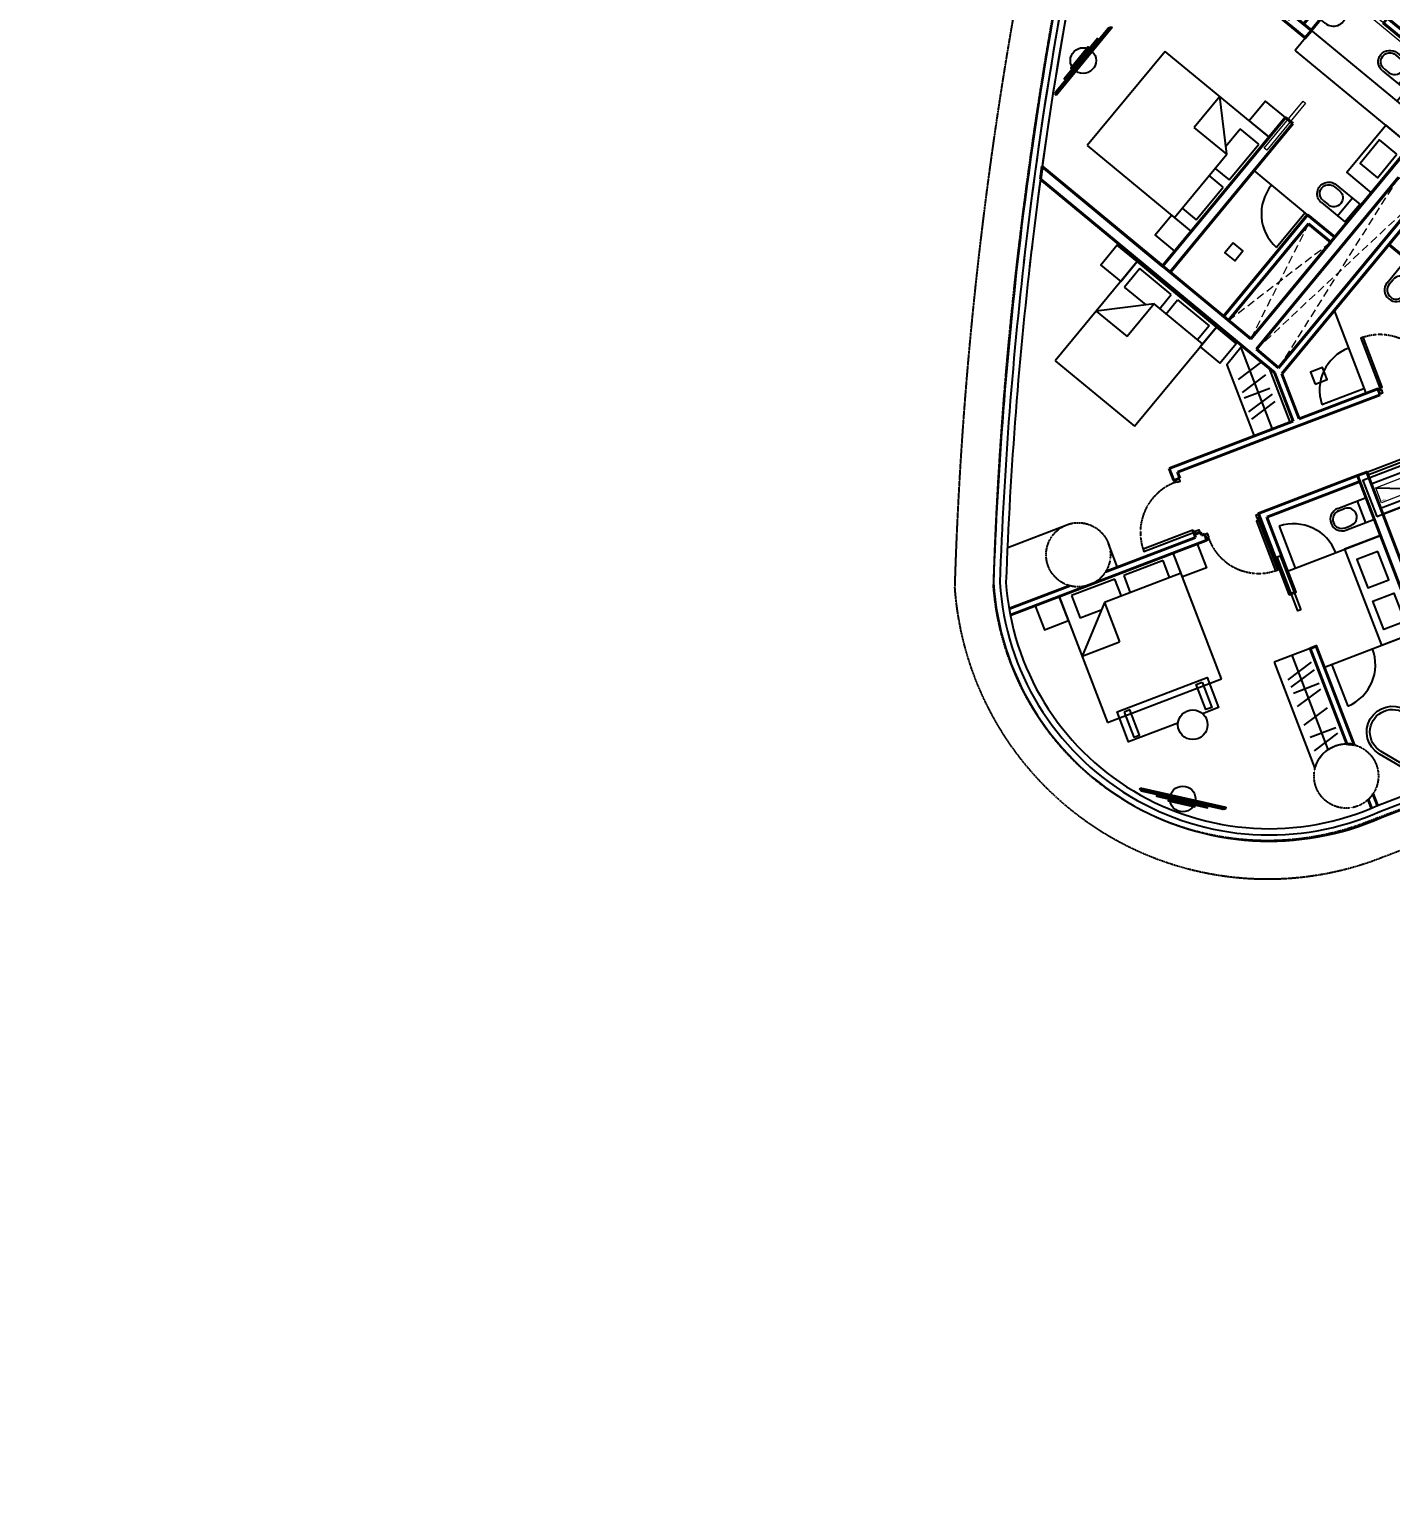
# Model space of a CAD drawing. Header units: millimetres. Extents: x -361679452 to 361242511, y -278557090 to 278849308.
# Drawn here: x -132489 to -111317, y 57383 to 80321 of the extents above; entities that cross this region are included whole.
import ezdxf

# ---------------------------------------------------------------- set-up
doc = ezdxf.new("R2010")
doc.units = ezdxf.units.MM
doc.header["$MEASUREMENT"] = 0
doc.set_wipeout_variables(frame=1)
doc.linetypes.add('HIDDEN', pattern=[0.375, 0.25, -0.125])
doc.linetypes.add('TYPICAL 2 +1 BEDROOM FRONT$0$DASHED2', pattern=[9.525, 6.35, -3.175])
for name, color, linetype in [('A-_ANOT----_H-_N', 8, 'Continuous'), ('A-_FURN----_E-_N', 251, 'Continuous'), ('A-ANNO-ROOM', 50, 'Continuous'), ('A-DRAIN', 251, 'Continuous'), ('A-FLOR-STRS', 1, 'Continuous'), ('A-FURNITURE', 251, 'Continuous'), ('A-GLAZ', 135, 'Continuous'), ('A-UNIT', 1, 'Continuous'), ('A-WINDOW', 60, 'Continuous'), ('IFF-FURN', 51, 'Continuous'), ('KT-Tuong', 1, 'Continuous'), ('MEP-M-DUCT-15', 6, 'Continuous'), ('MEP-M-DUCT-25', 7, 'Continuous'), ('SPE-MEP-General', 170, 'Continuous'), ('TYPICAL 1 BEDROOM$0$A-_DOOR----_E-', 32, 'Continuous'), ('TYPICAL 2 +1 BEDROOM FRONT$0$A-_DOOR----_E-', 32, 'Continuous'), ('Xref_NT1+NT2_MBDV Cot vach_220729$0$ccu12-Thay', 7, 'Continuous')]:
    doc.layers.add(name, color=color, linetype=linetype)
doc.layers.add('A-COLUMN UPDATE', color=7, linetype='Continuous', true_color=0xff1f1f)
doc.layers.add('A-COLUMN-OPTION 2', color=7, linetype='Continuous', true_color=0x2644ed)
for name, color, linetype, lineweight in [('KT-lomo nuoc', 3, 'HIDDEN', 5), ('KT-Net cat', 1, 'Continuous', 40), ('KT-Net cua', 87, 'Continuous', 9), ('SPE-MEP-M-WALL OPENING', 81, 'Continuous', 0)]:
    doc.layers.add(name, color=color, linetype=linetype, lineweight=lineweight)
doc.styles.add('220126_HDN_HBA typical plan$0$210902_YS plan 330pm ver13$0$01 Level 1$0$CENTURY GOTHIC', font='GOTHIC.TTF')
doc.styles.add('220126_HDN_HBA typical plan$0$211210_HDN_HBA_TYPICAL PLAN CORE OPT 1$0$HBA-Text', font='GOTHIC.TTF')
doc.styles.get("Standard").update_dxf_attribs({"font": 'arial.ttf'})

# ---------------------------------------------------------------- blocks, each defined once
blk = doc.blocks.new('*U28')
at = {"color": 0}
for points in [[(-1100, -150), (-1100, 0), (-1060, 0), (-1060, -150)], [(-40, -150), (-40, 0), (0, 0), (0, -150)], [(-1020, -150), (-1060, -150), (-1060, -351), (-1020, -351)], [(-40, -150), (-80, -150), (-80, -970), (-40, -970)]]:
    blk.add_lwpolyline(points, close=True, dxfattribs=at)
for centre, radius, start, end in [((-1061, -150), 201, 270.1539, 0.0507), ((-42, -152), 818, 179.8292, 267.3066)]:
    blk.add_arc(centre, radius, start, end, dxfattribs=at)
blk = doc.blocks.new('3423434')
at = {"layer": 'A-DRAIN'}
for p, q in [((1869963, -1791453, 0), (1869963, -1789703, 0)), ((1869963, -1789703, 0), (1870813, -1789703, 0)), ((1870813, -1791453, 0), (1870813, -1789703, 0)), ((1869894, -1790108, 0), (1869644, -1790108, 0)), ((1869644, -1790108, 0), (1869644, -1790458, 0)), ((1870882, -1790108, 0), (1871132, -1790108, 0)), ((1871132, -1790108, 0), (1871132, -1790458, 0)), ((1869644, -1790458, 0), (1869894, -1790458, 0)), ((1871132, -1790458, 0), (1870882, -1790458, 0)), ((1869644, -1791049, 0), (1869644, -1790699, 0)), ((1869644, -1790699, 0), (1869894, -1790699, 0)), ((1871132, -1790699, 0), (1870882, -1790699, 0)), ((1871132, -1791049, 0), (1871132, -1790699, 0)), ((1869894, -1791049, 0), (1869644, -1791049, 0)), ((1870882, -1791049, 0), (1871132, -1791049, 0))]:
    blk.add_line(p, q, dxfattribs=at)
at = {"layer": 'A-DRAIN', "elevation": 0}
for points in [[(1869894, -1790108), (1869963, -1790108), (1869963, -1790458), (1869894, -1790458)], [(1870882, -1790108), (1870813, -1790108), (1870813, -1790458), (1870882, -1790458)], [(1869894, -1791049), (1869963, -1791049), (1869963, -1790699), (1869894, -1790699)], [(1870882, -1791049), (1870813, -1791049), (1870813, -1790699), (1870882, -1790699)], [(1869963, -1791453), (1870813, -1791453)], [(1869963, -1791453), (1870813, -1791453)]]:
    blk.add_lwpolyline(points, dxfattribs=at)
blk = doc.blocks.new('CH12')
for p, q in [((-312, -149), (-312, -572)), ((-268, -149), (-268, -640)), ((268, -640), (268, -149)), ((312, -572), (312, -149)), ((-232, -675), (232, -675))]:
    blk.add_line(p, q)
for centre, radius, start, end in [((-268, -149), 44.6, 111.9391, 180), ((-274, -77), 13.4, 116.2506, 296.2506), ((-253, -119), 33.5, 116.2506, 296.2506), ((0, -632), 632, 63.7494, 116.2506), ((0, -632), 605, 63.7494, 116.2506), ((0, -632), 538, 63.7494, 116.2506), ((253, -119), 33.5, 243.7494, 63.7494), ((274, -77), 13.4, 243.7494, 63.7494), ((268, -149), 44.6, 0, 68.0609), ((-290, -550), 31.6, 225, 315), ((-232, -640), 35.7, 180, 270), ((232, -640), 35.7, 270, 0), ((290, -550), 31.6, 225, 315)]:
    blk.add_arc(centre, radius, start, end)
blk = doc.blocks.new('weqwq333')
blk.add_wipeout([(790, 0), (790, 22), (747, 22), (747, 25), (747, 27), (996, 27), (996, 37), (931, 37), (931, 57), (1232, 57), (1250, 59), (1267, 64), (1278, 73), (1290, 82), (1290, 102), (-160, 102), (-160, 82), (-148, 73), (-137, 64), (-120, 59), (-102, 57), (199, 57), (199, 37), (134, 37), (134, 27), (383, 27), (383, 22), (340, 22), (340, 0)]).dxf.layer = 'A-DRAIN'
at = {"layer": 'A-DRAIN'}
for p, q in [((-160, 102), (-160, 82)), ((1290, 102), (-160, 102)), ((-160, 102), (-160, 82)), ((-160, 82), (1290, 82)), ((-137, 64), (-160, 82)), ((-102, 57), (1232, 57)), ((1267, 64), (1290, 82)), ((1290, 82), (1290, 102)), ((1290, 82), (1290, 102))]:
    blk.add_line(p, q, dxfattribs=at)
for points in [[(134, 37), (996, 37), (996, 27), (134, 27)], [(199, 57), (229, 57), (229, 37), (199, 37)], [(340, 22), (790, 22), (790, 0), (340, 0)], [(931, 57), (901, 57), (901, 37), (931, 37)]]:
    blk.add_lwpolyline(points, close=True, dxfattribs=at)
for centre, radius, start, end in [((-102, 157), 100, 249.444, 270), ((390, 25), 7.5, 160.5288, 199.4712), ((390, 25), 7.5, 340.5288, 19.4712), ((740, 25), 7.5, 160.5288, 199.4712), ((740, 25), 7.5, 340.5288, 19.4712), ((1232, 157), 100, 270, 290.556)]:
    blk.add_arc(centre, radius, start, end, dxfattribs=at)
blk = doc.blocks.new('qweewe')
for p, q in [((-226618, -3043560, 0), (-226618, -3043200, 0)), ((-226143, -3043200, 0), (-226618, -3043200, 0)), ((-226468, -3043560, 0), (-226468, -3043200, 0)), ((-226143, -3043240, 0), (-226243, -3043240, 0)), ((-226143, -3043560, 0), (-226618, -3043560, 0)), ((-226143, -3043520, 0), (-226243, -3043520, 0))]:
    blk.add_line(p, q)
for centre, radius, start, end in [((-226243, -3043380, 0), 140, 90, 270), ((-226143, -3043380, 0), 180, 270, 90), ((-226143, -3043380, 0), 140, 270, 90)]:
    blk.add_arc(centre, radius, start, end)
blk = doc.blocks.new('BEDH-1')
for p, q in [((475, 0), (-475, 0)), ((-475, 0), (-475, -1050)), ((-382, -28), (-382, -215)), ((-21, -28), (-382, -28)), ((-21, -170), (-21, -28)), ((380, -28), (52, -28)), ((52, -28), (52, -170)), ((380, -170), (380, -28)), ((475, -1050), (475, 0)), ((-163, -170), (-475, -498)), ((-207, -215), (-382, -215)), ((475, -170), (-163, -170)), ((-163, -170), (-163, -498)), ((-475, -498), (-163, -498)), ((-475, -1050), (475, -1050))]:
    blk.add_line(p, q)
blk = doc.blocks.new('*U266')
at = {"layer": 'KT-lomo nuoc', "ltscale": 500}
for p, q in [((286, 347), (1504, -1242)), ((1790, -895), (0, 0))]:
    blk.add_line(p, q, dxfattribs=at)
blk.add_lwpolyline([(286, 347), (1790, -895), (1504, -1242), (0, 0)], close=True, dxfattribs=at)
blk = doc.blocks.new('*U272')
at = {"layer": 'KT-lomo nuoc', "ltscale": 500}
for p, q in [((287, 347), (1322, -1091)), ((1608, -744), (0, 0))]:
    blk.add_line(p, q, dxfattribs=at)
blk.add_lwpolyline([(287, 347), (1608, -744), (1322, -1091), (0, 0)], close=True, dxfattribs=at)
blk = doc.blocks.new('EEWQEQEWQE')
at = {"layer": 'A-_ANOT----_H-_N', "elevation": 0}
blk.add_lwpolyline([(2150718, -1826764), (2150518, -1826764), (2150518, -1826964), (2150718, -1826964)], close=True, dxfattribs=at)
at = {"layer": 'A-COLUMN-OPTION 2', "linetype": 'HIDDEN', "transparency": 33554618}
blk.add_lwpolyline([(2154041, -1821399), (2153641, -1821399), (2153641, -1823499), (2154041, -1823499)], close=True, dxfattribs=at)
at = {"layer": 'A-COLUMN-OPTION 2', "linetype": 'HIDDEN', "transparency": 33554618, "elevation": 0}
blk.add_lwpolyline([(2154041, -1825600), (2153641, -1825600), (2153641, -1828100), (2154041, -1828100)], close=True, dxfattribs=at)
at = {"layer": 'A-DRAIN'}
for p, q in [((2153560, -1821680), (2153123, -1821805)), ((2153341, -1821660, 0), (2153341, -1823499, 0)), ((2153549, -1821987, 0), (2153112, -1822113, 0)), ((2155914, -1822136), (2155914, -1822786)), ((2156564, -1822136), (2156564, -1822786)), ((2156564, -1822136), (2156564, -1822786)), ((2157189, -1822136), (2157189, -1822786)), ((2153536, -1822208, 0), (2153107, -1822208, 0)), ((2153560, -1822416), (2153123, -1822542)), ((2153549, -1822723, 0), (2153112, -1822849, 0)), ((2155914, -1822786), (2157189, -1822786)), ((2153536, -1823039, 0), (2153099, -1823165, 0)), ((2153536, -1822944, 0), (2153107, -1822944, 0)), ((2153536, -1823165, 0), (2153099, -1823290, 0)), ((2154265, -1825694, 0), (2154265, -1825593, 0)), ((2151793, -1827380, 0), (2151793, -1826301, 0)), ((2156942, -1826780, 0), (2157241, -1826780, 0)), ((2151793, -1827330, 0), (2151093, -1827330, 0))]:
    blk.add_line(p, q, dxfattribs=at)
at = {"layer": 'A-DRAIN', "extrusion": (-4.29037e-11, 7.50692e-07, 1)}
blk.add_line((2155090, -1825442, 0), (2155090, -1824450, 0), dxfattribs=at)
at = {"layer": 'A-DRAIN'}
for points in [[(2155497, -1821885), (2155497, -1820930), (2157650, -1820930), (2157650, -1821260)], [(2155814, -1822354), (2155497, -1822354), (2155497, -1821885)], [(2157650, -1821885), (2157650, -1822354), (2157289, -1822354)]]:
    blk.add_lwpolyline(points, dxfattribs=at)
for points in [[(2154041, -1821399), (2154441, -1821399), (2154441, -1822885), (2154041, -1822885)], [(2153641, -1823499), (2153641, -1821503), (2153041, -1821820), (2153041, -1823499)], [(2156564, -1822136), (2155814, -1822136), (2155814, -1822886), (2157289, -1822886), (2157289, -1822136), (2156564, -1822136)], [(2155334, -1822385), (2155334, -1822885), (2155814, -1822885), (2155814, -1822385)], [(2157769, -1822385), (2157769, -1822885), (2157289, -1822885), (2157289, -1822385)]]:
    blk.add_lwpolyline(points, close=True, dxfattribs=at)
at = {"layer": 'A-DRAIN', "elevation": 0}
for points in [[(2154143, -1824598), (2154943, -1824598), (2154943, -1825394), (2154143, -1825394)], [(2157304, -1825204), (2157834, -1825204), (2157834, -1825814), (2157304, -1825814)], [(2150441, -1826151), (2150041, -1826151), (2150041, -1825751), (2150441, -1825751)], [(2152341, -1826151), (2152741, -1826151), (2152741, -1825751), (2152341, -1825751)], [(2157323, -1825996), (2157324, -1826606), (2157824, -1826606), (2157823, -1825996)], [(2157758, -1826035), (2157759, -1826567), (2157359, -1826567), (2157358, -1826035)], [(2157804, -1826286), (2157804, -1826316), (2157554, -1826316), (2157554, -1826286)], [(2156142, -1827380), (2156942, -1827380), (2156942, -1826743), (2156142, -1826743)], [(2152692, -1827930), (2152691, -1827430), (2153641, -1827430), (2153641, -1827930)], [(2153403, -1827852), (2153403, -1827502), (2152928, -1827501), (2152928, -1827851)]]:
    blk.add_lwpolyline(points, close=True, dxfattribs=at)
for points in [[(2157241, -1826780), (2157241, -1825080), (2157941, -1825080)], [(2154665, -1825693), (2154665, -1825593)]]:
    blk.add_lwpolyline(points, dxfattribs=at)
at = {"layer": 'A-DRAIN'}
for centre, radius in [((2156564, -1821572), 400), ((2154241, -1823090), 100), ((2157454, -1825359, 0), 85), ((2157684, -1825359, 0), 85), ((2157454, -1825659, 0), 85), ((2157684, -1825659, 0), 85)]:
    blk.add_circle(centre, radius, dxfattribs=at)
for centre, radius, start, end in [((2154465, -1825693, 0), 200, 180.0219, 0.0996), ((2151793, -1827355, 0), 700, 90.0075, 177.9608)]:
    blk.add_arc(centre, radius, start, end, dxfattribs=at)
at = {"layer": 'A-FURNITURE', "extrusion": (-4.29037e-11, 7.50692e-07, 1)}
blk.add_line((2154041, -1827326, -7), (2154843, -1827326, 0), dxfattribs=at)
at = {"layer": 'KT-Net cat'}
for p, q in [((2157956, -1819458, 0), (2157956, -1827380, 0)), ((2149741, -1823719, 0), (2149572, -1823824)), ((2149741, -1826151, 0), (2149741, -1823719, 0)), ((2149741, -1826151, 0), (2152741, -1826151, 0)), ((2152741, -1826301, 0), (2149741, -1826301, 0)), ((2149741, -1827930, 0), (2149741, -1826301, 0)), ((2152741, -1826151, 0), (2152741, -1826301, 0)), ((2149741, -1827380, 0), (2151793, -1827380, 0)), ((2151793, -1827380, 0), (2151793, -1827930, 0)), ((2156142, -1827380, 0), (2157956, -1827380, 0)), ((2156142, -1827380, 0), (2156142, -1827930, 0)), ((2149741, -1827480, 0), (2151693, -1827480, 0)), ((2151693, -1827480, 0), (2151693, -1827930, 0)), ((2156242, -1827480, 0), (2157956, -1827480, 0)), ((2156242, -1827480, 0), (2156242, -1827930, 0)), ((2157956, -1827480, 0), (2157956, -1827930, 0)), ((2149741, -1827930, 0), (2151693, -1827930, 0)), ((2151793, -1827930, 0), (2154843, -1827930, 0)), ((2154993, -1828100, 0), (2154041, -1828100, 0)), ((2154943, -1827930, 0), (2154993, -1827930, 0)), ((2154993, -1827930, 0), (2154993, -1828100, 0)), ((2156093, -1827930, 0), (2156142, -1827930, 0)), ((2156093, -1827930, 0), (2156093, -1828100, 0)), ((2158041, -1828100), (2156093, -1828100, 0)), ((2156242, -1827930, 0), (2157956, -1827930, 0))]:
    blk.add_line(p, q, dxfattribs=at)
at = {"layer": 'KT-Net cat', "elevation": 0}
blk.add_lwpolyline([(2154040, -1824399), (2153890, -1824399), (2153891, -1825600), (2154041, -1825600)], close=True, dxfattribs=at)
at = {"layer": 'KT-Net cat', "extrusion": (0, 0, -1), "elevation": 0}
for points in [[(-2154039, -1825594), (-2155091, -1825592), (-2155090, -1825442), (-2154038, -1825444)], [(-2154843, -1827930), (-2154843, -1826394), (-2154943, -1826394), (-2154943, -1827930)]]:
    blk.add_lwpolyline(points, dxfattribs=at)
at = {"layer": 'KT-Net cua', "elevation": 0}
for points in [[(2153946, -1825229), (2153996, -1825229), (2153996, -1824279), (2153946, -1824279)], [(2154794, -1826860), (2154844, -1826860), (2154842, -1825927), (2154792, -1825928)], [(2152163, -1826251), (2152163, -1826201), (2153113, -1826201), (2153113, -1826251)]]:
    blk.add_lwpolyline(points, close=True, dxfattribs=at)
at = {"layer": 'KT-Net cua', "extrusion": (-4.29037e-11, 7.50692e-07, 1), "elevation": -1}
for points in [[(2155579, -1825235), (2155568, -1825284), (2155079, -1825174), (2155090, -1825125)], [(2155579, -1825332), (2155568, -1825284), (2155079, -1825393), (2155090, -1825442)]]:
    blk.add_lwpolyline(points, close=True, dxfattribs=at)
at = {"layer": 'KT-Tuong'}
for p, q in [((2154041, -1827326, -7), (2154843, -1827326, 0)), ((2154041, -1827426, -7), (2154843, -1827426, 0))]:
    blk.add_line(p, q, dxfattribs=at)
at = {"layer": 'TYPICAL 1 BEDROOM$0$A-_DOOR----_E-', "extrusion": (7.50649e-07, 7.50735e-07, 1), "elevation": 0}
blk.add_lwpolyline([(2154040, -1824449), (2154040, -1824399), (2155090, -1824400), (2155090, -1824450)], close=True, dxfattribs=at)
at = {"layer": 'A-FURNITURE'}
for name, p, xscale, yscale, zscale, rotation in [('weqwq333', (2156209, -1820314), -0.9449999999999971, 0.9449999999999971, 0.9450000000000002, 180.0127322068854), ('BEDH-1', (2151391, -1826151, 0), 2.000000000000008, 2.000000000000008, 2.000000000000008, 180.0003884753696)]:
    blk.add_blockref(name, p, dxfattribs=dict(at, xscale=xscale, yscale=yscale, zscale=zscale, rotation=rotation))
at = {"layer": 'A-FURNITURE', "rotation": 270}
for name, p in [('CH12', (2157886, -1821572, 0)), ('3423434', (3947645, 46318, 0))]:
    blk.add_blockref(name, p, dxfattribs=at)
at = {"layer": 'A-FURNITURE'}
for p, xscale, rotation in [((5197424, -1595419, 0), -0.9999999999999997, 270.0995909827211), ((5195640, -1601334, 0), -1, 269.9990237989078)]:
    blk.add_blockref('qweewe', p, dxfattribs=dict(at, xscale=xscale, rotation=rotation))
at = {"layer": 'IFF-FURN', "xscale": -0.9449999999999971, "yscale": 0.9449999999999971, "zscale": 0.9450000000000002, "rotation": 180.0127322068854}
blk.add_blockref('weqwq333', (2150886, -1823086), dxfattribs=at)
at = {"layer": 'KT-lomo nuoc', "linetype": 'HIDDEN', "extrusion": (4.34134e-13, 2.48761e-17, -1), "zscale": -1, "rotation": 39.54789867754551}
for name, p in [('*U266', (-2151691, -1827930, 0)), ('*U272', (-2157956, -1827930, 0))]:
    blk.add_blockref(name, p, dxfattribs=at)
at = {"layer": 'KT-Net cua', "rotation": 179.9999999999998}
blk.add_blockref('*U28', (2154993, -1828080, 0), dxfattribs=at)
at = {"layer": 'A-DRAIN', "char_height": 150, "width": 310.86, "attachment_point": 6, "style": '220126_HDN_HBA typical plan$0$210902_YS plan 330pm ver13$0$01 Level 1$0$CENTURY GOTHIC'}
for s, insert in [('WM', (2154702, -1825002, 0)), ('F', (2156610, -1827005, 0))]:
    blk.add_mtext(s, dxfattribs=dict(at, insert=insert))
at = {"layer": 'A-_FURN----_E-_N', "color": 8, "ltscale": 5}
for centre in [(2156743, -1820389), (2151420, -1823161)]:
    blk.add_circle(centre, 200, dxfattribs=at)
at = {"layer": 'A-GLAZ'}
for points in [[(2159435, -1818632, 0.048602), (2148632, -1824182, 0.019734), (2148392, -1824343, 0.001147)], [(2159435, -1818740, 0.048443), (2148686, -1824266, 0.001414), (2148397, -1824453, 0.001414)], [(2159435, -1818847, 0.048283), (2148741, -1824350, 0.001682), (2148397, -1824572, 0.001682)]]:
    blk.add_lwpolyline(points, format="xyb", dxfattribs=at)
blk = doc.blocks.new('*U64')
at = {"layer": 'TYPICAL 2 +1 BEDROOM FRONT$0$A-_DOOR----_E-'}
for points in [[(80, 920), (40, 920), (40, 0), (80, 0)], [(0, 0), (0, 0), (0, 0), (40, 0), (40, -42), (50, -42), (50, -100), (0, -100), (0, -100), (0, -100)], [(1000, 0), (1000, 0), (1000, 0), (960, 0), (960, -42), (950, -42), (950, -100), (1000, -100), (1000, -100), (1000, -100)]]:
    blk.add_lwpolyline(points, close=True, dxfattribs=at)
at = {"layer": 'TYPICAL 2 +1 BEDROOM FRONT$0$A-_DOOR----_E-', "color": 8, "linetype": 'TYPICAL 2 +1 BEDROOM FRONT$0$DASHED2', "ltscale": 0.1}
blk.add_arc((40, 0), 920, 0, 90, dxfattribs=at)
blk = doc.blocks.new('queen')
at = {"layer": 'A-_FURN----_E-_N', "color": 8, "ltscale": 5}
for p, q in [((103709, -42180, 0), (105709, -42180, 0)), ((103709, -43780, 0), (103709, -42180, 0)), ((105370, -42180, 0), (105370, -43155, 0)), ((105709, -42180, 0), (105709, -43780, 0)), ((105653, -42278, 0), (105370, -42278, 0)), ((105653, -42916, 0), (105653, -42278, 0)), ((105370, -42916, 0), (105653, -42916, 0)), ((105370, -43043, 0), (105653, -43043, 0)), ((105653, -43043, 0), (105653, -43681, 0)), ((105370, -43155, 0), (104712, -43780, 0)), ((104712, -43780, 0), (104712, -43155, 0)), ((105370, -43155, 0), (104712, -43155, 0)), ((105278, -43242, 0), (105278, -43681, 0)), ((105709, -43780, 0), (103709, -43780, 0)), ((105653, -43681, 0), (105278, -43681, 0))]:
    blk.add_line(p, q, dxfattribs=at)
at = {"layer": 'A-_FURN----_E-_N', "color": 8, "ltscale": 5, "elevation": 0}
for points in [[(105309, -41780), (105709, -41780), (105709, -42180), (105309, -42180)], [(105309, -43780), (105709, -43780), (105709, -44180), (105309, -44180)]]:
    blk.add_lwpolyline(points, close=True, dxfattribs=at)
blk = doc.blocks.new('*U268')
at = {"layer": 'KT-lomo nuoc', "ltscale": 500}
for p, q in [((287, 347), (2675, -2209)), ((2962, -1862), (0, 0))]:
    blk.add_line(p, q, dxfattribs=at)
blk.add_lwpolyline([(287, 347), (2962, -1862), (2675, -2209), (0, 0)], close=True, dxfattribs=at)
blk = doc.blocks.new('Condo-2BR corner 2')
at = {"layer": 'A-COLUMN UPDATE', "linetype": 'HIDDEN', "transparency": 33554618}
for centre in [(-12007, 8600, 0), (-6601, 8600, 0)]:
    blk.add_circle(centre, 500, dxfattribs=at)
at = {"layer": 'A-COLUMN-OPTION 2', "linetype": 'HIDDEN', "transparency": 33554618, "elevation": 0}
blk.add_lwpolyline([(-4201, 0), (-4201, 400), (-6701, 400), (-6701, 0)], close=True, dxfattribs=at)
at = {"layer": 'A-DRAIN'}
for p, q in [((-5682, 9209, 0), (-6166, 8354, 0)), ((-11377, 8611, 0), (-11483, 8169, 0)), ((-11191, 8491, 0), (-11402, 8118, 0)), ((-11528, 8458, 0), (-10163, 7686, 0)), ((-10998, 8409, 0), (-11104, 7967, 0)), ((-7196, 8362, 0), (-6848, 8165, 0)), ((-10736, 8248, 0), (-10842, 7806, 0)), ((-10550, 8128, 0), (-10761, 7755, 0)), ((-10468, 8081, 0), (-10574, 7639, 0)), ((-10358, 8019, 0), (-10464, 7577, 0)), ((-6498, 4504, 0), (-7679, 5173, 0)), ((-7441, 4814, 0), (-7335, 5256, 0)), ((-7332, 4753, 0), (-7226, 5195, 0)), ((-7249, 4706, 0), (-7038, 5078, 0)), ((-7063, 4586, 0), (-6957, 5028, 0)), ((-6886, 4473, 0), (-6780, 4915, 0))]:
    blk.add_line(p, q, dxfattribs=at)
at = {"layer": 'A-DRAIN', "elevation": 0}
for points in [[(-9464, 9633), (-9060, 10347), (-8625, 10101), (-9363, 8795), (-9798, 9042), (-9798, 9042)], [(-9798, 9042), (-9666, 9275)]]:
    blk.add_lwpolyline(points, dxfattribs=at)
for points in [[(-8709, 10034), (-9074, 10240), (-9121, 10156), (-8757, 9950)], [(-6785, 9290), (-6588, 9638), (-6936, 9835), (-7133, 9487)], [(-9349, 8903), (-9713, 9109), (-9666, 9193), (-9302, 8987)], [(-7721, 7637), (-7918, 7288), (-8266, 7485), (-8069, 7834)], [(-11177, 6166), (-11005, 6471), (-10592, 6238), (-10764, 5933)], [(-10161, 5591), (-9988, 5895), (-10401, 6130), (-10574, 5826)], [(-7827, 4912), (-7047, 4470), (-6498, 4470), (-6498, 4849), (-7532, 5434)]]:
    blk.add_lwpolyline(points, close=True, dxfattribs=at)
blk.add_lwpolyline([(-10016, 7947), (-11558, 8820, -0.352242), (-11696, 8209), (-10311, 7425)], format="xyb", close=True, dxfattribs=at)
at = {"layer": 'A-DRAIN'}
blk.add_circle((-9657, 9505, 0), 231, dxfattribs=at)
at = {"layer": 'A-FURNITURE', "ltscale": 5}
for p, q in [((-11337, 7745, 0), (-10728, 7400, 0)), ((-10666, 7510, 0), (-11429, 6160, 0)), ((-9273, 6722, 0), (-10036, 5373, 0)), ((-8726, 6268, 0), (-9335, 6612, 0)), ((-8036, 4384, 0), (-8380, 3775, 0)), ((-7250, 3136, 0), (-8448, 3814, 0))]:
    blk.add_line(p, q, dxfattribs=at)
at = {"layer": 'A-FURNITURE', "ltscale": 5, "elevation": 0}
for points in [[(-12661, 7123, -1), (-12787, 7913), (-12187, 8008, -1), (-12062, 7218)], [(-12669, 7172, -1), (-12779, 7864), (-12180, 7959, -1), (-12070, 7268)]]:
    blk.add_lwpolyline(points, format="xyb", close=True, dxfattribs=at)
for points in [[(-10036, 5373), (-9740, 5895), (-11133, 6683), (-11429, 6161)], [(-10940, 4794), (-10242, 4403), (-9850, 5096), (-10546, 5490)], [(-7751, 4207), (-7850, 4033), (-7676, 3935), (-7577, 4109)]]:
    blk.add_lwpolyline(points, close=True, dxfattribs=at)
at = {"layer": 'A-FURNITURE', "ltscale": 5}
for centre, start, end in [((-10715, 7422, 0), 152.5375, 240.4908), ((-9323, 6634, 0), 240.4927, 328.446), ((-8402, 3788, 0), 330.4927, 58.446)]:
    blk.add_arc(centre, 700, start, end, dxfattribs=at)
at = {"layer": 'A-GLAZ'}
for points in [[(575, -502, 0.027163), (-2787, 5406, 0.020497), (-5860, 9775, 0.522445), (-12846, 8738), (-17213, 1021, 0.03101), (-17905, -520, 0.03101)], [(488, -545, 0.027163), (-2869, 5354, 0.020478), (-5934, 9711, 0.522273), (-12760, 8693), (-17128, 974, 0.030981), (-17814, -554, 0.030981)], [(401, -589, 0.027163), (-2951, 5301, 0.020458), (-6008, 9648, 0.522095), (-12674, 8647), (-17042, 928, 0.030953), (-17723, -589, 0.030953)]]:
    blk.add_lwpolyline(points, format="xyb", dxfattribs=at)
at = {"layer": 'KT-Net cat'}
for p, q in [((-6384, 9999, 0), (-7997, 7149, 0)), ((-6311, 9924, 0), (-6801, 9058, 0)), ((-7098, 8535, 0), (-7836, 7230, 0)), ((-7997, 7149, 0), (-7910, 7100, 0)), ((-7885, 7143, 0), (-7910, 7100, 0)), ((-7842, 7119, 0), (-7885, 7143, 0)), ((-7793, 7206, 0), (-7842, 7119, 0)), ((-7793, 7206, 0), (-7836, 7230, 0)), ((-7793, 7206, 0), (-7730, 7170, 0)), ((-6835, 6664, 0), (-7852, 4868, 0)), ((-7009, 6763, 0), (-7059, 6675, 0)), ((-7059, 6675, 0), (-6972, 6626, 0)), ((-7009, 6763, 0), (-6835, 6664, 0)), ((-8405, 6429, 0), (-8440, 6366, 0)), ((-6972, 6626, 0), (-7891, 5001, 0)), ((-8490, 6279, 0), (-9253, 4930, 0)), ((-7891, 5001, 0), (-8634, 3689, 0)), ((-7852, 4868, 0), (-7148, 4470, 0)), ((-8547, 3640, 0), (-7901, 4781, 0)), ((-7901, 4781, 0), (-7250, 4413, 0)), ((-7251, 800, 0), (-7250, 4413)), ((-7151, 900), (-7150, 4370)), ((-7150, 4370), (-6700, 4370, 0)), ((-7148, 4470), (-6700, 4470, 0)), ((-2426, 4470, 0), (-6701, 4470, 0)), ((-6701, 900), (-6700, 4370)), ((-2320, 4300, 0), (-2426, 4470, 0)), ((-6530, 4300), (-6531, 400)), ((-6530, 4300), (-2320, 4300, 0)), ((-8634, 3689, 0), (-8547, 3640, 0)), ((-7251, 1800, 0), (-9057, 1800, 0))]:
    blk.add_line(p, q, dxfattribs=at)
at = {"layer": 'KT-Net cat', "elevation": 0}
blk.add_lwpolyline([(-11793, 8148), (-10360, 7338), (-10311, 7425), (-11696, 8209, -0.05711)], format="xyb", close=True, dxfattribs=at)
for points in [[(-13511, 7167), (-9240, 4750), (-9166, 4881), (-13437, 7298)], [(-9240, 4750), (-9240, 4750)]]:
    blk.add_lwpolyline(points, close=True, dxfattribs=at)
blk.add_lwpolyline([(-8490, 6279), (-9577, 6894), (-9528, 6981), (-8353, 6317), (-9166, 4881)], dxfattribs=at)
at = {"layer": 'TYPICAL 1 BEDROOM$0$A-_DOOR----_E-', "elevation": 0}
for points in [[(-9816, 7054), (-9791, 7098), (-9008, 6654), (-9033, 6611)], [(-9683, 3967), (-9727, 3991), (-9283, 4775), (-9240, 4750)]]:
    blk.add_lwpolyline(points, close=True, dxfattribs=at)
at = {"layer": 'A-FURNITURE', "xscale": 1.999999999999994, "yscale": 1.999999999999994, "zscale": 1.999999999999994, "rotation": 240.4919493735815}
blk.add_blockref('BEDH-1', (-7253, 8463, 0), dxfattribs=at)
at = {"layer": 'A-FURNITURE', "xscale": -1.000000000000002, "rotation": 90}
blk.add_blockref('queen', (-48181, 110209, 0), dxfattribs=at)
at = {"layer": 'A-FURNITURE', "rotation": 60.49268370734953}
blk.add_blockref('qweewe', (-2546659, 1701345, 0), dxfattribs=at)
at = {"layer": 'A-FURNITURE', "ltscale": 5, "rotation": 90.00678390549322}
blk.add_blockref('qweewe', (-3051196, 228058, 0), dxfattribs=at)
at = {"layer": 'A-WINDOW'}
for p, xscale, yscale, zscale, rotation in [((-7793, 7206, 0), 0.8999999999999998, 0.8999999999999998, 0.8999999999999998, 330.4917219325231), ((-8440, 6366, 0), 0.9000000000000015, 0.9000000000000015, 0.9000000000000015, 60.49172193252311), ((-8547, 3640, 0), 0.9000000000000011, 0.9000000000000011, 0.9000000000000011, 240.4917219300347)]:
    blk.add_blockref('*U64', p, dxfattribs=dict(at, xscale=xscale, yscale=yscale, zscale=zscale, rotation=rotation))
at = {"layer": 'KT-lomo nuoc', "linetype": 'HIDDEN', "extrusion": (2.60928e-17, -4.34134e-13, -1), "zscale": -1, "rotation": 129.5477381050773}
blk.add_blockref('*U268', (7151, 900), dxfattribs=at)
at = {"layer": 'A-FURNITURE', "xscale": -0.945, "yscale": 0.945, "zscale": 0.9450000000000002, "rotation": 206.8675854034355}
blk.add_blockref('weqwq333', (-10783, 10321), dxfattribs=at)
at = {"layer": 'A-_FURN----_E-_N', "color": 8, "ltscale": 5}
blk.add_circle((-10273, 10495), 200, dxfattribs=at)
blk = doc.blocks.new('*U99')
at = {"color": 0}
blk.add_lwpolyline([(0, 0), (600, 0), (600, 250), (0, 250)], close=True, dxfattribs=at)
at = {"layer": 'MEP-M-DUCT-15'}
for points in [[(50, 50), (50, 200), (150, 100), (50, 50)], [(550, 200), (50, 200), (150, 100), (550, 200)]]:
    blk.add_solid(points, dxfattribs=at)
at = {"layer": 'MEP-M-DUCT-25'}
blk.add_line((0, 0), (600, 250), dxfattribs=at)
blk = doc.blocks.new('shaft-1')
at = {"layer": 'SPE-MEP-General', "extrusion": (-3.97389e-05, 1.04293e-05, 1), "elevation": 5}
for points in [[(-135188, 12208), (-134403, 11767), (-134109, 12291), (-134894, 12731)], [(-135052, 12246), (-134441, 11904), (-134246, 12252), (-134856, 12595)]]:
    blk.add_lwpolyline(points, close=True, dxfattribs=at)
at = {"layer": 'SPE-MEP-M-WALL OPENING', "color": 1, "extrusion": (3.97389e-05, -1.04293e-05, -1), "zscale": -1, "rotation": 209.3105037395542}
blk.add_blockref('*U99', (134850, 12504, -5), dxfattribs=at)
at = {"layer": 'SPE-MEP-M-WALL OPENING', "color": 1, "extrusion": (-3.97389e-05, 1.04293e-05, 1), "insert": (-134952, 12292, 0), "char_height": 21.8, "attachment_point": 7, "text_direction": (0.87189, -0.489702, 4e-05)}
blk.add_mtext_dynamic_manual_height_columns('KED', width=18.1, gutter_width=108867, heights=[0], dxfattribs=at)
blk = doc.blocks.new('A$C21AF0CCA')
at = {"layer": 'A-ANNO-ROOM', "insert": (1198, 815), "char_height": 600, "attachment_point": 2, "rotation": 0.1054, "style": '220126_HDN_HBA typical plan$0$211210_HDN_HBA_TYPICAL PLAN CORE OPT 1$0$HBA-Text'}
blk.add_mtext_dynamic_manual_height_columns('1-BR+', width=722857412.87, gutter_width=9766, heights=[0], dxfattribs=at)

msp = doc.modelspace()

# ---------------------------------------------------------------- block references
at = {"layer": 'A-UNIT', "rotation": 50.44555215313573}
msp.add_blockref('EEWQEQEWQE', (-2891839.2, -417940.9, 0), dxfattribs=at)

# ---------------------------------------------------------------- next in the draw order: block references
at = {"layer": 'A-UNIT', "rotation": 140.4453915806675}
msp.add_blockref('Condo-2BR corner 2', (-115787, 82980.4, 0), dxfattribs=at)

# ---------------------------------------------------------------- next in the draw order: linework, layer by layer
at = {"layer": 'KT-Net cat'}
for p, q in [((-111593.5, 68430, 0), (-111521.9, 68242.8, 0)), ((-111667.2, 68342.7, 0), (-111613.8, 68203, 0))]:
    msp.add_line(p, q, dxfattribs=at)
at = {"layer": 'Xref_NT1+NT2_MBDV Cot vach_220729$0$ccu12-Thay', "linetype": 'HIDDEN', "ltscale": 25, "elevation": 0}
for points in [[(-59810, 108017, 0.3132591), (-61725.4, 115112.4), (-76681.2, 127439.9, 0.2567374), (-82155.1, 128022.3, 0.0253933), (-83207.2, 127498.8, 0.0889379), (-86361.8, 124896.2), (-88547.8, 122243.8), (-113995.3, 91438.2, 0.0725017), (-114929.1, 89493.6, 0.0502925), (-117686.2, 77111.4, 0.0222997), (-118097.8, 71632.8, 0.4964024), (-111586.4, 67387.1), (-102943.5, 70671.7, 0.0812642), (-99030.2, 73116.6), (-92449.3, 81085.5), (-90284.3, 83707.1), (-78314.9, 98206, -0.4142136), (-77753.4, 98259.5), (-69577.5, 91507.6, 0.4147016), (-65913, 91860.2), (-61205.8, 97560.1)], [(-60375, 108219.1, 0.313113), (-62109.5, 114651.5), (-77043.6, 126961, 0.2552902), (-81919.4, 127470.5, 0.0252945), (-82913, 126975.9, 0.088841), (-85901.5, 124511.3), (-88085, 121861.9), (-113513.6, 91079.3, 0.0716282), (-114357.8, 89309.9, 0.0503129), (-117090.4, 77040.4, 0.0221705), (-117497.1, 71646, 0.4938342), (-111794, 67950.1), (-103166.1, 71229, 0.0802095), (-99461.9, 73536.2), (-92911.9, 81467.5), (-90746.9, 84089.1), (-78777.6, 98588, -0.4142136), (-77371.3, 98722.1), (-69195.5, 91970.2, 0.41477), (-66375.9, 92241.9), (-61668.4, 97942.2)]]:
    msp.add_lwpolyline(points, format="xyb", dxfattribs=at)

# ---------------------------------------------------------------- next in the draw order: block references
at = {"layer": 'A-ANNO-ROOM'}
for p in [(-193366.6, 192838, 0), (-194725.1, 187914.8, 0), (-204628.5, 156603.4, 0)]:
    msp.add_blockref('A$C21AF0CCA', p, dxfattribs=at)
at = {"layer": 'A-FLOR-STRS', "extrusion": (-5.78826e-07, 4.78016e-07, 1), "rotation": 50.4488267371896}
msp.add_blockref('shaft-1', (-16035.7, 169204.2, 0.1), dxfattribs=at)

doc.saveas('drawing.dxf')
